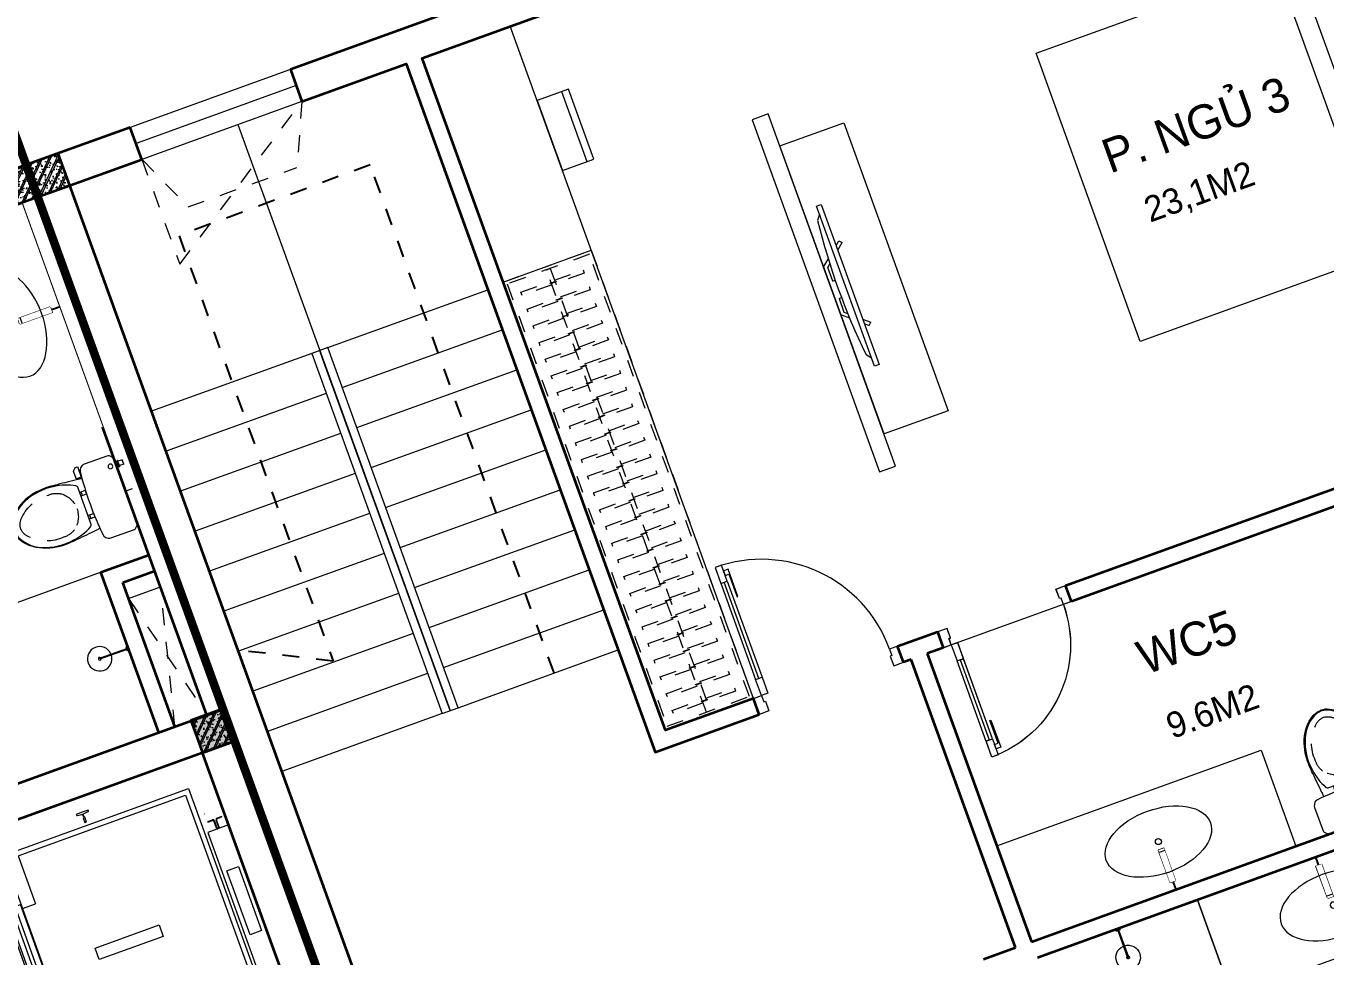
# Model space of a CAD drawing. Header units: metres. Extents: x 568332 to 569219, y 2065964 to 2066430.
# Drawn here: x 568653.38 to 568661.01, y 2066215.55 to 2066221.01 of the extents above; entities that cross this region are included whole.
import ezdxf

# ---------------------------------------------------------------- set-up
doc = ezdxf.new("R2010")
doc.units = ezdxf.units.M
for name, pattern in [('$AUDIT_BAD_LTYPE2', [0]), ('DASHDOT2', [0.5, 0.25, -0.125, 0, -0.125]), ('HIDDEN', [0.375, 0.25, -0.125]), ('HIDDEN2', [0.1875, 0.125, -0.0625]), ('X-5M-G-MB PHONGNGU$0$HIDDEN2', [0.1875, 0.125, -0.0625]), ('xref-thap C (mb tang 32-2)$0$HIDDEN', [0.375, 0.25, -0.125])]:
    doc.linetypes.add(name, pattern=pattern)
doc.layers.get('0').update_dxf_attribs({"linetype": 'CONTINUOUS'})
doc.layers.get('DEFPOINTS').update_dxf_attribs({"linetype": 'CONTINUOUS'})
for name, color, linetype, lineweight in [('-CONCRETE', 1, 'CONTINUOUS', 35), ('-DIM', 9, 'CONTINUOUS', 13), ('-DOOR', 137, 'CONTINUOUS', 9), ('-FURNITURE', 46, 'CONTINUOUS', 9), ('-HATCH', 8, 'CONTINUOUS', 5), ('-HIDE', 3, 'HIDDEN', 13), ('-LINE1', 7, 'CONTINUOUS', 18), ('-LINE2', 252, 'CONTINUOUS', 9), ('-STEEL1', 1, 'CONTINUOUS', 35), ('-WALL', 4, 'CONTINUOUS', 35), ('TEXT25', 2, 'CONTINUOUS', 13)]:
    doc.layers.add(name, color=color, linetype=linetype, lineweight=lineweight)
doc.layers.add('1-NETMANH', color=8, linetype='CONTINUOUS')
doc.layers.add('TIMDUONG', color=1, linetype='CONTINUOUS')
doc.styles.add('SVN_AVO_thuong', font='')
doc.styles.add('T1', font='', dxfattribs={"height": 200})
doc.styles.get('SVN_AVO_thuong').set_extended_font_data('SVN-Avo')
doc.styles.get('T1').set_extended_font_data('VNgeometric Light')

# ---------------------------------------------------------------- blocks, each defined once
blk = doc.blocks.new('XR.MB.LM123$0$tvi 1')
blk.add_lwpolyline([(28.54445810673496, -2.291926648467779e-10), (28.54445810673496, -999.9999999999964), (-7.275957614183426e-12, -1000), (0, 0)], close=True)
for points in [[(28.54445810680045, -50.31958968611434), (52.37372755713295, -80.86315460130209)], [(-24.09820395050338, -235.5599978379832), (-39.09879504836863, -251.7939635238108)], [(0, -284.7849796677438), (-39.09879504836863, -251.7939635238108)], [(0, -255.9952397129928), (-24.09820395050338, -235.5599978379832)], [(69.66229681991535, -315.0836646851385), (111.1934016081432, -350.2927865858655), (111.193401608034, -649.712917566063), (69.68611289083492, -684.9110379843005)], [(89.09002233762294, -445.7449799550195), (89.09002233762294, -359.9578938602899), (70.91298945683957, -344.6203678706661)], [(89.09002233762294, -445.7449799550195), (73.49991829216015, -445.7449799550232)], [(89.09002233768115, -554.2550200447404), (89.09002233773936, -640.0421061392371), (70.91298945678864, -655.3796321293303)], [(89.09002233768115, -554.2550200447404), (73.49991829216015, -554.2550200447404)], [(0, -715.2150203320198), (-39.09879504836863, -748.2060364759491)], [(-24.09820395050338, -764.4400021620095), (-39.09879504836863, -748.2060364759491)], [(0, -744.004760287), (-24.09820395050338, -764.4400021620095)], [(28.54445810674224, -949.680410313882), (52.37372755713295, -919.1368453984578)]]:
    blk.add_lwpolyline(points)
blk.add_arc((-4025.16618952866, -499.9999999999964), 4099.025185406737, 354.1310878512652, 5.868912148527433)
blk = doc.blocks.new('1800X2000')
at = {"layer": '-FURNITURE'}
blk.add_line((325497.3064970744, 17765.29446492715), (325497.3064973904, 19565.2944651944), dxfattribs=at)
for points in [[(323997.3057774993, 19565.2944651944), (325997.3064971831, 19565.2944651944), (325997.3064971831, 17765.29446484288), (323997.3057774993, 17765.29446484288)], [(325612.9490047574, 19390.79434491032), (325919.0064973457, 19390.79434491032), (325919.0064973457, 18691.29434485664), (325612.9490047574, 18691.29434485664)], [(325612.9490046239, 18629.79434491026), (325919.0064972151, 18629.79434491026), (325919.0064972151, 17946.79434485664), (325612.9490046239, 17946.79434485664)]]:
    blk.add_lwpolyline(points, close=True, dxfattribs=at)
blk = doc.blocks.new('*U18')
at = {"linetype": '$AUDIT_BAD_LTYPE2'}
for p, q in [((70, 100), (69.99999999999999, 599.9999999999982)), ((89.99999999999999, 599.9999999999982), (90, 100))]:
    blk.add_line(p, q, dxfattribs=at)
for points in [[(49.99999999999999, 599.9999999999982), (89.99999999999999, 599.9999999999982), (89.99999999999999, 699.9999999999982), (49.99999999999999, 699.9999999999982), (49.99999999999999, 599.9999999999982)], [(49.99999999999999, 602.9059272893337), (50, 100)], [(50, 100), (90, 100), (90, 0), (50, 0), (50, 100)]]:
    blk.add_lwpolyline(points)
for points in [[(118.2698876160139, 494.5156181119073), (118.2698876160139, 664.1349438079906), (89.99999999999999, 664.1349438079906), (89.99999999999999, 635.8650561920058), (112.6159100928053, 635.8650561920058), (112.6159100928053, 494.5156181119073)], [(0, 0), (50, 0), (50, -40), (60, -40), (60, -100.0001724930698), (0, -100.0001724930698)], [(799.9999999999982, 7.105427357601134e-15), (749.9999999999982, 7.105427357601134e-15), (749.9999999999982, -40), (739.9999999999982, -40), (739.9999999999982, -100.0001724930698), (799.9999999999982, -100.0001724930698)]]:
    blk.add_lwpolyline(points, close=True)
at = {"linetype": '$AUDIT_BAD_LTYPE2', "ltscale": 0.3}
blk.add_arc((50, 0), 699.9999999999982, 0, 90, dxfattribs=at)
blk = doc.blocks.new('*U149')
at = {"linetype": '$AUDIT_BAD_LTYPE2'}
for p, q in [((70, 100), (70, 699.9999999999982)), ((90, 699.9999999999982), (90, 100))]:
    blk.add_line(p, q, dxfattribs=at)
for points in [[(50, 699.9999999999982), (90, 699.9999999999982), (90, 799.9999999999982), (50, 799.9999999999982), (50, 699.9999999999982)], [(50, 702.9059272893337), (50, 100)], [(50, 100), (90, 100), (90, 0), (50, 0), (50, 100)]]:
    blk.add_lwpolyline(points)
for points in [[(118.2698876160139, 594.5156181119073), (118.2698876160139, 764.1349438079906), (90, 764.1349438079906), (90, 735.8650561920058), (112.6159100928053, 735.8650561920058), (112.6159100928053, 594.5156181119073)], [(0, 0), (50, 0), (50, -40), (60, -40), (60, -99.99999999999272), (0, -99.99999999999272)], [(899.9999999999982, 1.3252863207713e-28), (849.9999999999982, 1.3252863207713e-28), (849.9999999999982, -40.00000000000001), (839.9999999999982, -40.00000000000001), (839.9999999999982, -99.99999999999272), (899.9999999999982, -99.99999999999272)]]:
    blk.add_lwpolyline(points, close=True)
at = {"linetype": '$AUDIT_BAD_LTYPE2', "ltscale": 0.3}
blk.add_arc((50, 0), 799.9999999999982, 0, 90, dxfattribs=at)
blk = doc.blocks.new('Sink_Cicle')
blk.add_lwpolyline([(17.49999987077899, -50.00226151314564), (-17.49999987077899, -49.99773848685436), (-17.51615354442038, -252.2967581441626), (17.48384613892995, -252.3012811850058)], close=True)
blk.add_circle((0, -300), 17.5)
at = {"layer": 'DEFPOINTS'}
blk.add_line((0, -100), (0, 0), dxfattribs=at)
blk.add_wipeout([(17.499999870775355, -50.00226151314928), (-17.49999987078263, -49.99773848685436), (-17.516153544427652, -252.29675814416623), (17.48384613892631, -252.3012811850058)])
at = {"layer": '-FURNITURE', "linetype": 'Continuous'}
blk.add_ellipse((0, -300), major_axis=(-325, 0), ratio=0.5846153846153846, dxfattribs=at)
blk.add_line((-17.51421511289664, -237.2967582757119), (17.48578462866135, -237.3012813020032))
blk = doc.blocks.new('shower')
for points in [[(180919.3447017173, -32316.45425928477), (180912.3337561736, -32316.45425928477), (180912.3337561736, -32146.62790954509), (180919.3447017173, -32146.62790954509)], [(180929.3839969719, -32326.62790954066), (180902.2944609144, -32326.62790954066), (180902.2944609144, -32316.45425928477), (180929.3839969719, -32316.45425928477)]]:
    blk.add_lwpolyline(points, close=True)
for radius, start, end in [(72, 272.7906698559544, 267.2093301440456), (8.346062492523743, 294.8355446212717, 245.1644553787283)]:
    blk.add_arc((180915.8392289462, -32146.62790954416), radius, start, end)
blk = doc.blocks.new('A$C18091ED7')
for p, q in [((9.957147995010018e-09, -42.13376978135784), (0, -3.786117304116488e-07)), ((146.1412317672475, -26.59467297248193), (179.181621938591, -26.59467296488583)), ((146.1412317672475, -26.59467297248193), (146.1412317680188, -30.17859706786112)), ((146.1412317680188, -30.17859706786112), (165.7503655985456, -30.17859706340823)), ((153.0594147269658, -36.79204952501459), (146.1412317680188, -30.17859706786112)), ((152.3191092506386, -2.717133611440659e-07), (152.3191092568413, -26.59467297093943)), ((152.3191092506386, -2.717133611440659e-07), (179.1816219322718, -2.654269337654114e-07)), ((153.0594147269658, -36.79204952501459), (165.7503656001572, -36.79204952192958)), ((153.0594147275151, -39.73033438943094), (153.0594147269658, -36.79204952501459)), ((153.0594147275151, -39.73033438943094), (178.4413164740145, -39.73033438349376)), ((153.0594147275151, -39.73033438943094), (178.4413164740145, -39.73033438349376)), ((153.0594147275151, -39.73033438943094), (153.0594147281554, -42.13376974494895)), ((185.3594994290725, -30.17859705851879), (165.7503655985456, -30.17859706340823)), ((178.4413164733487, -36.79204951884458), (165.7503656001572, -36.79204952192958)), ((185.3594994290725, -30.17859705851879), (178.4413164733487, -36.79204951884458)), ((178.4413164733487, -36.79204951884458), (178.4413164740145, -39.73033438349376)), ((178.4413164740145, -39.73033438349376), (178.4413164746547, -42.1337697392446)), ((179.1816219322718, -2.654269337654114e-07), (179.181621938591, -26.59467296488583)), ((179.181621938591, -26.59467296488583), (185.3594994283012, -26.59467296337243)), ((185.3594994283012, -26.59467296337243), (185.3594994290725, -30.17859705851879)), ((-83.25994817525861, -267.3592828898691), (-83.259948167517, -299.9634285944048)), ((-83.25994817257379, -278.4883151478134), (-83.25994817046012, -287.6388527823146)), ((-60.91100930959874, -290.0299398849311), (-83.25994816994717, -290.0299398901407)), ((-62.88950393904452, -265.3807882612164), (-81.28145355204106, -265.3807882657275)), ((-60.91100931491019, -267.3592828844266), (-60.91100930728498, -299.9634285889624)), ((60.9110093945892, -267.3592828557594), (60.9110094022144, -299.9634285600623)), ((60.91100939990065, -290.029939856031), (83.25994826024908, -290.0299398510542)), ((62.88950401780676, -265.3807882316178), (81.2814536308033, -265.3807882273395)), ((83.25994825493763, -267.3592828505498), (83.25994826256283, -299.9634285550856)), ((83.25994825750604, -278.488315108727), (83.2599482596197, -287.6388527429954)), ((165.3959958605519, -261.9873972070927), (165.3959958671003, -289.7349902229907)), ((167.8691141396885, -259.5142789271486), (228.0810223811895, -259.5142789128586)), ((167.8691141472664, -292.2081085020036), (206.7175896017579, -292.2081084926904)), ((230.5541406641933, -274.3229751045001), (230.5541406613593, -261.9873971916386))]:
    blk.add_line(p, q)
for points in [[(230.0000000517721, -218.5046414944518, -0.1374073801801567), (225.4781190853137, -234.6482587013161), (221.7949787454636, -240.7070387715066, -0.2360805181595358), (198.2560902649639, -255.4947853636986, -0.0519608230665726), (-198.2560901437319, -255.4947854572965, -0.236080518165078), (-221.7949786317113, -240.7070388760185), (-225.4781189743626, -234.6482588077488, -0.1374073801809237), (-229.9999999484608, -218.5046416030382), (-229.9999999831671, -71.98694829508895, -0.1989123673786679), (-226.3782021181105, -63.2431547633314), (-208.8906150607545, -45.75556769772083, -0.1989123673792025), (-200.1468215308087, -42.13376982865157), (9.971699910238385e-09, -42.13376978135784), (200.1468215506357, -42.13376973403501, -0.1989123673792025), (208.8906150822841, -45.75556759897154), (226.3782021480001, -63.24315465634572, -0.1989123673791691), (230.0000000170658, -71.98694818626973)], [(144.14367173758, -618.9627606730501, -0.2124047892419209), (26.30999211127346, -734.491494372196, -0.0276853236339062), (-0.5628229983012716, -738.609219571983, -0.0222792448073508), (-26.30999181118386, -734.4914943844487, -0.2124047892421136), (-144.1436714920528, -618.9627607410075, -0.1427957259999892), (-167.2376623962118, -428.0139674870588, -0.0930051380368448), (-127.9331820271946, -309.1271633332653, -0.2564387014614383), (-111.240849547703, -299.9634286007786), (4.746470949612558e-08, -299.9634285748762), (111.2408496426324, -299.9634285482753, -0.2564387014619951), (127.933182126606, -309.1271632729331, -0.0930051380368741), (167.2376625517572, -428.0139674081001, -0.1427957260000456)]]:
    blk.add_lwpolyline(points, format="xyb", close=True)
at = {"linetype": 'xref-thap C (mb tang 32-2)$0$HIDDEN', "ltscale": 100}
blk.add_lwpolyline([(61.00044987679576, -669.0176259216969, -0.1990312026443698), (1.417429302819073e-07, -698.769823720475, -0.1990312026443799), (-61.00044960746891, -669.0176259504806, -0.2189240232571595), (-131.9321382956405, -478.313622940972, -0.1537914605682739), (-112.4681372026971, -403.989815428853, -0.2367011859554165), (5.876427167095244e-08, -347.5870280214876, -0.2367011859554843), (112.4681373467611, -403.9898153757968, -0.1537914605681893), (131.9321384748619, -478.313622878748, -0.2189240232571754)], format="xyb", close=True, dxfattribs=at)
blk.add_circle((165.7503656100234, -78.39166221523192), 13.90362011701458)
for centre, radius, start, end in [((-81.28145355158267, -267.3592828894034), 1.978494623656905, 90.00000001354867, 180.0000000133402), ((-62.88950393858613, -267.3592828848923), 1.978494623656905, 1.334021322268115e-08, 90.00000001354867), ((62.88950401826514, -267.3592828552937), 1.978494623656905, 90.00000001354867, 180.0000000133402), ((81.28145363126168, -267.3592828510155), 1.978494623656905, 1.334021322268115e-08, 90.00000001354867), ((167.8691141402633, -261.9873972065106), 2.473118279571131, 90.00000001354867, 180.0000000133402), ((167.8691141466952, -289.7349902224087), 2.473118279571131, 180.0000000133402, 270.0000000135486), ((206.717589598069, -276.6690117186226), 15.53909677420133, 270.0000000135486, 306.4658507565522), ((168.3527972659103, -224.7572911087773), 80.08895368617857, 306.4658507565522, 320.3122930343796), ((228.0810223845983, -274.3229751050822), 2.473118279571131, 320.3122930343796, 1.334021322268115e-08)]:
    blk.add_arc(centre, radius, start, end)
for points, knots in [([(-155.6468228230951, -259.4535552573798), (-156.6353001506941, -267.2522313103836), (-164.2940232875517, -328.394745314552), (-169.1545302536251, -385.0939582949213), (-183.68571763406, -527.7705276800843), (-135.602968026873, -679.1126648240606), (-50.29344375100118, -735.2493608418445), (-19.70048385594782, -741.0901266933652), (1.531116140540689e-07, -743.6724421556864)], [130.6139379315478, 130.6139379315478, 130.6139379315478, 130.6139379315478, 152.8521090939923, 311.1293507817257, 417.703951170228, 561.3833927516608, 697.6926317810714, 710.812262267882, 710.812262267882, 710.812262267882, 710.812262267882]), ([(155.6468228994709, -259.4535551877343), (156.6353002305841, -267.2522312389628), (164.2940233960289, -328.3947452375724), (169.1545303888706, -385.0939582149149), (183.6857178367027, -527.7705275934422), (135.6029683008201, -679.1126647599449), (50.29344405157826, -735.2493608178338), (19.70048415924612, -741.0901266841101), (1.530679583083838e-07, -743.6724421554536)], [130.613937934949, 130.613937934949, 130.613937934949, 130.613937934949, 152.8521090939923, 311.1293507817257, 417.703951170228, 561.3833927516608, 697.6926317810714, 710.812262267882, 710.812262267882, 710.812262267882, 710.812262267882])]:
    blk.add_open_spline(points, degree=3, knots=knots)
blk = doc.blocks.new('*U295')
at = {"linetype": 'X-5M-G-MB PHONGNGU$0$HIDDEN2'}
for points in [[(0, 600.0000000004657), (0, 0), (3054.622038161325, -1.140462965733692e-09), (3054.622038161325, 599.9999999993252)], [(3034.622038161325, 579.9996613712518), (3034.622038161325, 19.99966137125198), (20, 20.00000000046566), (20, 580.0000000004657)], [(3034.622038161325, 286.699121294334), (3034.622038161325, 313.0991212942408), (20, 313.0991212953813), (19.99999859370291, 286.6991212952417)], [(113.7817614636733, 319.1750910408318), (109.4317788550979, 319.1750910408318), (109.4317788550979, 280.441767644881), (113.7817614636733, 280.441767644881)], [(227.7817614636733, 319.1750910407849), (223.4317788550979, 319.1750910407849), (223.4317788550979, 280.4417676448341), (227.7817614636733, 280.4417676448341)], [(341.7817614636733, 319.175091040738), (337.4317788550979, 319.175091040738), (337.4317788550979, 280.4417676447872), (341.7817614636733, 280.4417676447872)], [(455.7817614636733, 319.1750910406911), (451.4317788550979, 319.1750910406911), (451.4317788550979, 280.4417676447403), (455.7817614636733, 280.4417676447403)], [(569.7817614636733, 319.1750910406442), (565.431778855098, 319.1750910406442), (565.431778855098, 280.4417676446934), (569.7817614636733, 280.4417676446934)], [(683.7817614636733, 319.1750910405973), (679.431778855098, 319.1750910405973), (679.431778855098, 280.4417676446465), (683.7817614636733, 280.4417676446465)], [(797.7817614636733, 319.1750910405504), (793.431778855098, 319.1750910405504), (793.431778855098, 280.4417676445996), (797.7817614636733, 280.4417676445996)], [(911.7817614636733, 319.1750910405035), (907.431778855098, 319.1750910405035), (907.431778855098, 280.4417676445527), (911.7817614636733, 280.4417676445527)], [(1025.781761463673, 319.1750910404566), (1021.431778855098, 319.1750910404566), (1021.431778855098, 280.4417676445057), (1025.781761463673, 280.4417676445057)], [(1139.781761463673, 319.1750910404097), (1135.431778855098, 319.1750910404097), (1135.431778855098, 280.4417676444588), (1139.781761463673, 280.4417676444588)], [(1253.781761463673, 319.1750910403628), (1249.431778855098, 319.1750910403628), (1249.431778855098, 280.4417676444119), (1253.781761463673, 280.4417676444119)], [(1367.781761463673, 319.1750910403159), (1363.431778855098, 319.1750910403159), (1363.431778855098, 280.441767644365), (1367.781761463673, 280.441767644365)], [(1481.781761463673, 319.175091040269), (1477.431778855098, 319.175091040269), (1477.431778855098, 280.4417676443181), (1481.781761463673, 280.4417676443181)], [(1595.781761463673, 319.175091040222), (1591.431778855098, 319.175091040222), (1591.431778855098, 280.4417676442712), (1595.781761463673, 280.4417676442712)], [(1709.781761463673, 319.1750910401751), (1705.431778855098, 319.1750910401751), (1705.431778855098, 280.4417676442243), (1709.781761463673, 280.4417676442243)], [(1823.781761463673, 319.1750910401282), (1819.431778855098, 319.1750910401282), (1819.431778855098, 280.4417676441774), (1823.781761463673, 280.4417676441774)], [(1937.781761463673, 319.1750910400813), (1933.431778855098, 319.1750910400813), (1933.431778855098, 280.4417676441305), (1937.781761463673, 280.4417676441305)], [(2051.781761463673, 319.1750910400344), (2047.431778855098, 319.1750910400344), (2047.431778855098, 280.4417676440836), (2051.781761463673, 280.4417676440836)], [(2165.781761463673, 319.1750910399875), (2161.431778855098, 319.1750910399875), (2161.431778855098, 280.4417676440366), (2165.781761463673, 280.4417676440366)], [(2279.781761463673, 319.1750910399406), (2275.431778855098, 319.1750910399406), (2275.431778855098, 280.4417676439897), (2279.781761463673, 280.4417676439897)], [(2393.781761463673, 319.1750910398937), (2389.431778855098, 319.1750910398937), (2389.431778855098, 280.4417676439429), (2393.781761463673, 280.4417676439429)], [(2507.781761463673, 319.1750910398468), (2503.431778855098, 319.1750910398468), (2503.431778855098, 280.441767643896), (2507.781761463673, 280.441767643896)], [(2621.781761463673, 319.1750910397999), (2617.431778855098, 319.1750910397999), (2617.431778855098, 280.4417676438491), (2621.781761463673, 280.4417676438491)], [(2735.781761463673, 319.1750910397529), (2731.431778855098, 319.1750910397529), (2731.431778855098, 280.4417676438021), (2735.781761463673, 280.4417676438021)], [(2849.781761463673, 319.175091039706), (2845.431778855098, 319.175091039706), (2845.431778855098, 280.4417676437552), (2849.781761463673, 280.4417676437552)], [(2963.781761463673, 319.1750910396592), (2959.431778855098, 319.1750910396592), (2959.431778855098, 280.4417676437083), (2963.781761463673, 280.4417676437083)]]:
    blk.add_lwpolyline(points, close=True, dxfattribs=at)
for points in [[(122.2409142897814, 313.1103512093413), (122.2409142897814, 515.2497102723445), (100.1765458012815, 515.2497102723445), (100.1765458012815, 313.1103512093413)], [(236.2409142897814, 313.1103512092944), (236.2409142897814, 515.2497102722975), (214.1765458012815, 515.2497102722975), (214.1765458012815, 313.1103512092944)], [(350.2409142897814, 313.1103512092475), (350.2409142897814, 515.2497102722507), (328.1765458012815, 515.2497102722507), (328.1765458012815, 313.1103512092475)], [(464.2409142897814, 313.1103512092006), (464.2409142897814, 515.2497102722037), (442.1765458012815, 515.2497102722037), (442.1765458012815, 313.1103512092006)], [(578.2409142897814, 313.1103512091537), (578.2409142897814, 515.2497102721569), (556.1765458012815, 515.2497102721569), (556.1765458012815, 313.1103512091537)], [(692.2409142897814, 313.1103512091068), (692.2409142897814, 515.24971027211), (670.1765458012815, 515.24971027211), (670.1765458012815, 313.1103512091068)], [(806.2409142897814, 313.1103512090599), (806.2409142897814, 515.249710272063), (784.1765458012815, 515.249710272063), (784.1765458012815, 313.1103512090599)], [(920.2409142897814, 313.110351209013), (920.2409142897814, 515.2497102720162), (898.1765458012815, 515.2497102720162), (898.1765458012815, 313.110351209013)], [(1034.240914289781, 313.1103512089661), (1034.240914289781, 515.2497102719692), (1012.176545801281, 515.2497102719692), (1012.176545801281, 313.1103512089661)], [(1148.240914289781, 313.1103512089192), (1148.240914289781, 515.2497102719224), (1126.176545801281, 515.2497102719224), (1126.176545801281, 313.1103512089192)], [(1262.240914289781, 313.1103512088723), (1262.240914289781, 515.2497102718754), (1240.176545801281, 515.2497102718754), (1240.176545801281, 313.1103512088723)], [(1376.240914289781, 313.1103512088254), (1376.240914289781, 515.2497102718285), (1354.176545801281, 515.2497102718285), (1354.176545801281, 313.1103512088254)], [(1490.240914289781, 313.1103512087785), (1490.240914289781, 515.2497102717816), (1468.176545801281, 515.2497102717816), (1468.176545801281, 313.1103512087785)], [(1604.240914289781, 313.1103512087315), (1604.240914289781, 515.2497102717347), (1582.176545801281, 515.2497102717347), (1582.176545801281, 313.1103512087315)], [(1718.240914289781, 313.1103512086846), (1718.240914289781, 515.2497102716878), (1696.176545801281, 515.2497102716878), (1696.176545801281, 313.1103512086846)], [(1832.240914289781, 313.1103512086377), (1832.240914289781, 515.2497102716409), (1810.176545801281, 515.2497102716409), (1810.176545801281, 313.1103512086377)], [(1946.240914289781, 313.1103512085908), (1946.240914289781, 515.2497102715939), (1924.176545801281, 515.2497102715939), (1924.176545801281, 313.1103512085908)], [(2060.240914289781, 313.1103512085439), (2060.240914289781, 515.2497102715471), (2038.176545801281, 515.2497102715471), (2038.176545801281, 313.1103512085439)], [(2174.240914289781, 313.110351208497), (2174.240914289781, 515.2497102715001), (2152.176545801281, 515.2497102715001), (2152.176545801281, 313.110351208497)], [(2288.240914289781, 313.1103512084501), (2288.240914289781, 515.2497102714533), (2266.176545801281, 515.2497102714533), (2266.176545801281, 313.1103512084501)], [(2402.240914289781, 313.1103512084032), (2402.240914289781, 515.2497102714063), (2380.176545801281, 515.2497102714063), (2380.176545801281, 313.1103512084032)], [(2516.240914289781, 313.1103512083563), (2516.240914289781, 515.2497102713594), (2494.176545801281, 515.2497102713594), (2494.176545801281, 313.1103512083563)], [(2630.240914289781, 313.1103512083094), (2630.240914289781, 515.2497102713126), (2608.176545801281, 515.2497102713126), (2608.176545801281, 313.1103512083094)], [(2744.240914289781, 313.1103512082624), (2744.240914289781, 515.2497102712656), (2722.176545801281, 515.2497102712656), (2722.176545801281, 313.1103512082624)], [(2858.240914289781, 313.1103512082155), (2858.240914289781, 515.2497102712188), (2836.176545801281, 515.2497102712188), (2836.176545801281, 313.1103512082155)], [(2972.240914289781, 313.1103512081687), (2972.240914289781, 515.2497102711718), (2950.176545801281, 515.2497102711718), (2950.176545801281, 313.1103512081687)], [(100.1765458012815, 286.7103512094345), (100.1765458012815, 92.0852110228024), (122.2409142897814, 92.0852110228024), (122.2409142897814, 286.7103512094345)], [(214.1765458012815, 286.7103512093876), (214.1765458012815, 92.08521102275549), (236.2409142897814, 92.08521102275549), (236.2409142897814, 286.7103512093876)], [(328.1765458012815, 286.7103512093407), (328.1765458012815, 92.08521102270858), (350.2409142897814, 92.08521102270858), (350.2409142897814, 286.7103512093407)], [(442.1765458012815, 286.7103512092938), (442.1765458012815, 92.08521102266168), (464.2409142897814, 92.08521102266168), (464.2409142897814, 286.7103512092938)], [(556.1765458012815, 286.7103512092469), (556.1765458012815, 92.08521102261477), (578.2409142897814, 92.08521102261477), (578.2409142897814, 286.7103512092469)], [(670.1765458012815, 286.7103512092), (670.1765458012815, 92.08521102256786), (692.2409142897814, 92.08521102256786), (692.2409142897814, 286.7103512092)], [(784.1765458012815, 286.7103512091531), (784.1765458012815, 92.08521102252095), (806.2409142897814, 92.08521102252095), (806.2409142897814, 286.7103512091531)], [(898.1765458012815, 286.7103512091062), (898.1765458012815, 92.08521102247404), (920.2409142897814, 92.08521102247404), (920.2409142897814, 286.7103512091062)], [(1012.176545801281, 286.7103512090592), (1012.176545801281, 92.08521102242715), (1034.240914289781, 92.08521102242715), (1034.240914289781, 286.7103512090592)], [(1126.176545801281, 286.7103512090123), (1126.176545801281, 92.08521102238024), (1148.240914289781, 92.08521102238024), (1148.240914289781, 286.7103512090123)], [(1240.176545801281, 286.7103512089654), (1240.176545801281, 92.08521102233333), (1262.240914289781, 92.08521102233333), (1262.240914289781, 286.7103512089654)], [(1354.176545801281, 286.7103512089186), (1354.176545801281, 92.08521102228642), (1376.240914289781, 92.08521102228642), (1376.240914289781, 286.7103512089186)], [(1468.176545801281, 286.7103512088717), (1468.176545801281, 92.0852110222395), (1490.240914289781, 92.0852110222395), (1490.240914289781, 286.7103512088717)], [(1582.176545801281, 286.7103512088247), (1582.176545801281, 92.0852110221926), (1604.240914289781, 92.0852110221926), (1604.240914289781, 286.7103512088247)], [(1696.176545801281, 286.7103512087778), (1696.176545801281, 92.0852110221457), (1718.240914289781, 92.0852110221457), (1718.240914289781, 286.7103512087778)], [(1810.176545801281, 286.7103512087309), (1810.176545801281, 92.08521102209879), (1832.240914289781, 92.08521102209879), (1832.240914289781, 286.7103512087309)], [(1924.176545801281, 286.710351208684), (1924.176545801281, 92.08521102205188), (1946.240914289781, 92.08521102205188), (1946.240914289781, 286.710351208684)], [(2038.176545801281, 286.7103512086371), (2038.176545801281, 92.08521102200497), (2060.240914289781, 92.08521102200497), (2060.240914289781, 286.7103512086371)], [(2152.176545801281, 286.7103512085902), (2152.176545801281, 92.08521102195806), (2174.240914289781, 92.08521102195806), (2174.240914289781, 286.7103512085902)], [(2266.176545801281, 286.7103512085433), (2266.176545801281, 92.08521102191116), (2288.240914289781, 92.08521102191116), (2288.240914289781, 286.7103512085433)], [(2380.176545801281, 286.7103512084964), (2380.176545801281, 92.08521102186425), (2402.240914289781, 92.08521102186425), (2402.240914289781, 286.7103512084964)], [(2494.176545801281, 286.7103512084495), (2494.176545801281, 92.08521102181734), (2516.240914289781, 92.08521102181734), (2516.240914289781, 286.7103512084495)], [(2608.176545801281, 286.7103512084026), (2608.176545801281, 92.08521102177043), (2630.240914289781, 92.08521102177043), (2630.240914289781, 286.7103512084026)], [(2722.176545801281, 286.7103512083556), (2722.176545801281, 92.08521102172352), (2744.240914289781, 92.08521102172352), (2744.240914289781, 286.7103512083556)], [(2836.176545801281, 286.7103512083087), (2836.176545801281, 92.08521102167663), (2858.240914289781, 92.08521102167663), (2858.240914289781, 286.7103512083087)], [(2950.176545801281, 286.7103512082618), (2950.176545801281, 92.08521102162972), (2972.240914289781, 92.08521102162972), (2972.240914289781, 286.7103512082618)]]:
    blk.add_lwpolyline(points, dxfattribs=at)
blk = doc.blocks.new('X-5M-G-MB PHONGNGU$0$A$C25DB0C3F')
at = {"elevation": -1.640194e-10}
for points in [[(197.042397281708, 437.8598038521595), (197.0369402521756, -4.041241481900215e-06), (2.670008689165115e-05, 0.002451622160151601), (0.005483729648403823, 437.8622595155612)], [(0.005483729648403823, 437.8622595155612), (197.0369402521756, 437.8622595153283), (197.0369402521756, -4.041241481900215e-06), (0.005483729648403823, -4.041226929984987e-06)]]:
    blk.add_lwpolyline(points, close=True, dxfattribs=at)
at = {"elevation": -1.640194e-10, "flags": 128}
blk.add_lwpolyline([(43.79146451898851, 437.8617138124537), (43.78600748942699, 0.001905919052660465)], dxfattribs=at)
blk = doc.blocks.new('18x35')
at = {"layer": '-HATCH'}
h = blk.add_hatch(dxfattribs=at)
h.set_pattern_fill('CHAU-01', color=256, scale=10, angle=-1.272221872585407e-14, pattern_type=2)
h.set_pattern_definition([(49.99999999999999, (0, 0), (71.72601826007535, -6.275213498259527), [7.5, -82.5]), (355, (0, 0), (-13.87513336129999, 75.21921337000119), [6, -66]), (100.4514, (5.977167999997619, -0.5229339999999638), (57.85093817140217, 68.94395420609534), [6.374019000000001, -70.1142112]), (46.18419999999998, (0, 20), (106.7241048625644, -16.55190143290183), [11.25, -123.75]), (96.63559999999998, (8.89367449999554, 18.62066930000003), (93.46627055487036, 97.41178709004416), [9.561028799999994, -105.1713]), (351.1842, (0, 20), (93.46619451336275, 97.41186009253245), [9, -99]), (20.99999999999998, (10, 15), (59.69070521184616, -40.2618890665339), [7.5, -82.5]), (326.0000000000001, (10, 15), (24.33153319215819, 72.5150045046853), [6, -66]), (71.45139999999999, (14.97422329999972, 11.64483940000002), (84.022262858149, 32.25304967099522), [6.374019000000001, -70.1142112]), (37.49999999999998, (0, 0), (1.215985531729074, 33.28938538313115), [0, -65.19999999999999, 0, -67, 0, -66.25]), (7.499999999999987, (0, 0), (26.30695374421487, 39.44117118823602), [0, -38.2, 0, -63.7, 0, -25.25]), (327.5, (-22.30000000000291, 0), (53.3822436172409, -2.255487173437988), [0, -25, 0, -78, 0, -103.5]), (317.5, (-32.30000000000291, 0), (58.31861693423862, 10.01049823323176), [0, -32.5, 0, -51.8, 0, -73.5]), (44.99999999999999, (0, 0), (-30.05203820042826, 30.05203820042828), []), (44.99999999999999, (0, 12.25), (-30.05203820042826, 30.05203820042828), [])])
h.paths.add_polyline_path([(96508.03118051568, 47993.04977023201), (96508.03118051568, 47793.04977023201), (96708.03118051568, 47793.04977023201), (96708.03118051568, 47993.04977023201)])
at = {"layer": '-STEEL1'}
blk.add_lwpolyline([(96508.03118051568, 47793.04977023201), (96708.03118051568, 47793.04977023201), (96708.03118051568, 47993.04977023201), (96508.03118051568, 47993.04977023201)], close=True, dxfattribs=at)
blk = doc.blocks.new('M2-T3')
at = {"layer": '-DOOR'}
for p, q in [((190986.4817756281, -85287.52415014792), (189336.1262234274, -85287.52415017108)), ((190336.1349966555, -85387.52414958982), (189336.1262234274, -85387.52414962841)), ((190336.1349966593, -85487.52414961657), (189336.1349966593, -85487.52414965513))]:
    blk.add_line(p, q, dxfattribs=at)
at = {"layer": '-FURNITURE'}
for p, q in [((192886.2797591238, -86487.55925032112), (192786.2797591238, -86487.55925032112)), ((192786.2797591238, -86487.55925032112), (192786.279759126, -88687.55925067264)), ((192886.279759126, -88687.55925067264), (192886.2797591238, -86487.55925032112)), ((191086.5301502229, -86887.52414965807), (191636.5301502229, -86887.52414965787)), ((192786.279759126, -88687.55925067264), (192886.279759126, -88687.55925067264)), ((193686.1943717923, -93222.29396856754), (193686.1943717923, -91687.5220360881))]:
    blk.add_line(p, q, dxfattribs=at)
for points in [[(191636.5301499073, -89687.59435125139), (191636.530149548, -85487.52414962302), (191086.5301497269, -85487.52414969314), (191086.5301500861, -89687.59435132152)], [(192886.2797591238, -86687.55925032112), (193286.279759126, -86687.55925032112), (193286.279759126, -88487.55925067264), (192886.2797591237, -88487.55925067264)], [(194337.0950619126, -91587.5369596547), (192685.9073995368, -91587.51223891176), (192685.9073995368, -90987.51223891176), (194337.095061812, -90987.5271625255)], [(194337.0950619126, -91587.5369596547), (192686.1943717923, -91587.51223891176), (192686.1943717923, -90987.51223891176), (194337.095061812, -90987.5271625255)], [(196487.0754226471, -91687.56209468676), (193686.1943717923, -91687.53183326434), (193686.1943717923, -92287.53183326434), (196487.0754225464, -92287.57189181595)]]:
    blk.add_lwpolyline(points, close=True, dxfattribs=at)
at = {"layer": '-HATCH'}
for p, q in [((193585.9072085158, -89787.59417881077), (192785.9073981593, -89787.59266168851)), ((193586.1941807713, -89787.59417881077), (192786.1943704149, -89787.59266168851))]:
    blk.add_line(p, q, dxfattribs=at)
at = {"layer": '-LINE1'}
blk.add_line((189936.5337602789, -85487.6105622669), (189936.5337602789, -86898.71042268252), dxfattribs=at)
at = {"layer": '-LINE1', "lineweight": 18}
for p, q in [((189886.5164948602, -86898.69421150076), (188886.4871451033, -86898.69421150076)), ((189886.51649486, -87148.6942115007), (188886.4871451031, -87148.6942115007)), ((189986.5510256979, -87148.71042268243), (190986.5803754548, -87148.71042268243)), ((189886.5164948604, -87398.6942115007), (188886.4871451035, -87398.6942115007)), ((189986.5510256974, -87398.71042268243), (190986.5803754543, -87398.71042268243)), ((189886.5164948604, -87648.6942115007), (188886.4871451035, -87648.6942115007)), ((189986.5510256974, -87648.71042268243), (190986.5803754543, -87648.71042268243)), ((189886.5164948604, -87898.69421150067), (188886.4871451035, -87898.69421150067)), ((189986.5510256974, -87898.7104226824), (190986.5803754543, -87898.7104226824)), ((189886.5164948604, -88148.69421150067), (188886.4871451035, -88148.69421150067)), ((189986.5510256974, -88148.7104226824), (190986.5803754543, -88148.7104226824)), ((189886.5164948604, -88398.69421150067), (188886.4871451035, -88398.69421150067)), ((189986.5510256974, -88398.7104226824), (190986.5803754543, -88398.7104226824)), ((189886.5164948597, -88648.69421150067), (188886.4871451028, -88648.69421150067)), ((189986.5510256981, -88648.7104226824), (190986.580375455, -88648.7104226824)), ((189886.5164948602, -88898.69421150067), (188886.4871451033, -88898.69421150067)), ((189986.5510256976, -88898.7104226824), (190986.5803754545, -88898.7104226824)), ((189886.5164948597, -89148.69421150067), (188886.4871451028, -89148.69421150067)), ((189986.5510256981, -89148.7104226824), (190986.580375455, -89148.7104226824))]:
    blk.add_line(p, q, dxfattribs=at)
at = {"layer": '-LINE1'}
for points in [[(190986.580375455, -89148.7104226824), (190986.5803753517, -85487.6350950016)], [(189986.5510256976, -86898.71042268252), (190986.5803753915, -86898.71042265429)]]:
    blk.add_lwpolyline(points, dxfattribs=at)
at = {"layer": '-LINE1', "lineweight": 18}
for points in [[(189986.5510256976, -86898.71042268252), (189886.5164948602, -86898.71042268252), (189886.5164948602, -89148.71042268243), (189986.5510256976, -89148.71042268243)], [(189936.5510256976, -86948.71042268252), (189936.5510256976, -86898.71042268252), (189936.5164948602, -89148.71042268243), (189936.5510256976, -89098.71042268243)]]:
    blk.add_lwpolyline(points, close=True, dxfattribs=at)
at = {"layer": '-LINE2', "linetype": 'HIDDEN2', "ltscale": 10}
for p, q in [((189336.134996667, -85487.06994087572), (189336.134996667, -86142.945956988)), ((189336.134996667, -86142.945956988), (190336.1349503291, -85487.06994086798)), ((189336.134996667, -85487.06994087572), (189496.523740861, -85842.96361981166)), ((190336.1349503291, -85487.06994086798), (190175.7462061351, -85842.96361980392)), ((189496.523740861, -85842.96361981166), (190175.7462061351, -85842.96361980392))]:
    blk.add_line(p, q, dxfattribs=at)
at = {"layer": '-WALL'}
for p, q in [((188686.1328838626, -85287.59435133147), (188686.0852287273, -91222.29316539367)), ((189336.1349966593, -85287.52414978622), (188686.1328838626, -85287.59435133147)), ((189336.1349966593, -85487.52414962422), (189336.1349966593, -85287.52414978622)), ((188786.5358625318, -85487.5943511815), (189336.1349966593, -85487.52414962422)), ((188886.5358625328, -91222.29316539367), (188886.5358625318, -85487.5943511815)), ((192536.8177152697, -89787.59435130173), (192536.8177152631, -89687.59435130193)), ((192536.8177152631, -89687.59435130193), (192786.1943704117, -89687.59435130516)), ((192786.1943704117, -89687.59435130516), (192786.1941807713, -89787.59435130382)), ((193586.1943717749, -89787.59435130382), (193586.1943717749, -89687.59435130382)), ((193586.1943717749, -89687.59435130382), (196487.2250015115, -89687.59435130385)), ((192586.1943717923, -89787.59435130237), (192536.8177152697, -89787.59435130173)), ((192585.9079420498, -91587.52203608744), (192585.9073995368, -89787.59435130237)), ((192786.1941807713, -89787.59435130382), (192686.1943717923, -89787.59435130382)), ((192686.1943717923, -89787.59435130382), (192686.1943717923, -91587.5220360881)), ((196487.0671962297, -89787.59435130385), (193586.1943717749, -89787.59435130382)), ((192386.1943717855, -91587.52203608878), (192586.1943718012, -91587.52203608744))]:
    blk.add_line(p, q, dxfattribs=at)
blk.add_lwpolyline([(189336.1367050485, -85287.5241497157), (188685.9959540408, -85287.5241497157)], dxfattribs=at)
blk.add_lwpolyline([(191636.530743004, -89787.59435128898), (191636.5307430108, -89687.59435129014), (191086.5301495902, -89687.59435128362), (191086.5301495902, -85487.45850229735), (192585.6708983825, -85487.5943512485), (192585.6708983825, -85287.64745151301), (190336.1349966538, -85287.64745151301), (190336.1349966615, -85487.52414962422), (190986.5301495902, -85487.2996006214), (190986.5301495902, -89787.59435128217)], close=True, dxfattribs=at)
at = {"layer": '1-NETMANH', "linetype": 'DASHDOT2'}
blk.add_lwpolyline([(190586.5657005766, -89148.7104226824), (190586.5657005763, -85973.68644429915), (189388.7451976128, -85983.71318355421), (189388.7451976128, -85983.71318355421), (189389.6616588281, -88642.59435751772), (188889.6616588281, -88392.73661614221)], dxfattribs=at)
at = {"layer": 'TIMDUONG', "color": 1, "linetype": 'HIDDEN', "ltscale": 10, "const_width": 50}
blk.add_lwpolyline([(188685.9009933229, -83287.61039145212), (199685.9009933797, -83287.63301822983), (199685.8702561683, -98230.70415374279), (194687.2128796928, -103114.3974403377), (188685.860498254, -102974.7601425732)], close=True, dxfattribs=at)
at = {"layer": '-DOOR'}
blk.add_blockref('*U149', (191636.5307430074, -89687.53686634265), dxfattribs=at)
at = {"layer": '-DOOR', "xscale": -1, "rotation": 180}
for p in [(192785.9072085158, -89787.59435130382), (192786.1941807713, -89787.59435130382)]:
    blk.add_blockref('*U18', p, dxfattribs=at)
at = {"layer": '-FURNITURE', "xscale": -1}
for name, p, rotation in [('X-5M-G-MB PHONGNGU$0$A$C25DB0C3F', (191833.5670902175, -86389.23689254514), 359.9992859249025), ('A$C18091ED7', (194747.4497799948, -91629.65580590857), 180), ('shower', (12272.32656015284, -124014.1548442169), 180)]:
    blk.add_blockref(name, p, dxfattribs=dict(at, rotation=rotation))
at = {"layer": '-FURNITURE'}
blk.add_blockref('1800X2000', (-129510.6974568582, -106252.8537155155), dxfattribs=at)
at = {"layer": '-FURNITURE', "extrusion": (0, 0, -1), "xscale": 0.916666666665974, "yscale": 0.916666666665974, "zscale": -0.916666666665974, "rotation": 270}
blk.add_blockref('*U295', (-191636.5301502229, -86887.52414965807), dxfattribs=at)
at = {"layer": '-FURNITURE', "extrusion": (0, 0, -1), "xscale": -1, "rotation": 180.0036897224084}
blk.add_blockref('XR.MB.LM123$0$tvi 1', (-192997.4377402628, -88094.37849231763), dxfattribs=at)
at = {"layer": '-STEEL1'}
blk.add_blockref('18x35', (92178.10170334691, -133280.6441215635), dxfattribs=at)
at = {"layer": 'TEXT25'}
for s, height, rotation, style, p in [('P. NGỦ 3', 200, 359.9999999899487, 'SVN_AVO_thuong', (194654.0115694725, -87500.78676938592)), ('23,1M2', 150, 1.005123984043621e-08, 'T1', (194777.0989636681, -87851.6524809314)), ('WC5', 200, 1.005123984043621e-08, 'SVN_AVO_thuong', (193846.2426667291, -90341.7054488871)), ('9.6M2', 150, 1.005123984043621e-08, 'T1', (193867.5278037976, -90748.89384700896))]:
    blk.add_text(s, height=height, rotation=rotation, dxfattribs=dict(at, style=style)).set_placement(p)
at = {"layer": '-FURNITURE', "rotation": 180}
blk.add_blockref('Sink_Cicle', (193586.6444735528, -91587.52579466606), dxfattribs=at)
at = {"layer": '-FURNITURE', "xscale": -1}
blk.add_blockref('Sink_Cicle', (194425.5868248079, -91687.52938395803), dxfattribs=at)
at = {"layer": '-WALL'}
for p, q in [((192686.1943717923, -91587.5220360881), (196186.8269024091, -91587.5220360881)), ((196487.0862566856, -91687.5220360881), (192686.1943717923, -91687.5220360881))]:
    blk.add_line(p, q, dxfattribs=at)
blk = doc.blocks.new('X-5M-DH-2-CORE$0$A$C75E80C28')
at = {"layer": '-LINE2', "linetype": 'Continuous', "ltscale": 2}
for p, q in [((-510.0000099998433, -21.5000000000291), (-510.0000099998579, -50.60000000000582)), ((-506.8000099998899, -21.5000000000291), (-510.0000099998433, -21.5000000000291)), ((-506.8000099998899, -21.5000000000291), (-506.8000099999044, -50.60000000000582)), ((-456.2000100000296, -56.79999999998836), (-500.6000099999364, -56.80000000001746)), ((-456.2000100000441, -60), (-500.600009999951, -60.0000000000291)), ((-456.2000100000296, -70), (-500.6000099999364, -70.0000000000291)), ((-456.2000100000296, -73.19999999995343), (-500.6000099999364, -73.19999999998254)), ((-453.2000100000441, -63), (-453.2000100000296, -67)), ((-450.0000099998579, -63), (-450.0000099998433, -67)), ((450.0000100000616, -63), (450.0000100000761, -67)), ((453.200010000015, -63), (453.2000100000296, -67)), ((456.2000100000296, -56.79999999998836), (500.6000100000529, -56.79999999998836)), ((456.200010000015, -60), (500.6000100000383, -60)), ((456.2000100000296, -70), (500.6000100000529, -70)), ((456.2000100000296, -73.19999999995343), (500.6000100000529, -73.19999999995343)), ((506.8000100001227, -21.5), (510.0000100000761, -21.5)), ((506.8000100001227, -21.5), (506.8000100001082, -50.59999999997672)), ((510.0000100000761, -21.5), (510.0000100000616, -50.59999999997672)), ((-731.0000002632733, -148.9999999649008), (730.9999997367267, -148.9999999649299)), ((-731.0000002698944, -1304.999999934109), (-731.0000002632733, -148.9999999649008)), ((-556.8000102631631, -112.4999999912397), (-560.0000102631166, -112.4999999912397)), ((-510.0000099998579, -108.5000000000291), (-510.0000099998433, -79.39999999999418)), ((-506.8000099999044, -108.5000000000291), (-506.8000099998899, -79.39999999999418)), ((456.800009736864, -112.4999999912397), (460.0000097368174, -112.4999999912397)), ((506.8000100001227, -108.5), (506.8000100001227, -79.39999999996508)), ((510.0000100000761, -108.5), (510.0000100000761, -79.39999999996508)), ((730.9999997301056, -1304.999999934109), (730.9999997367267, -148.9999999649299)), ((-700.0000002632733, -178.9999999649008), (699.9999997367267, -178.9999999649299)), ((-700.0000002699089, -1224.999999934109), (-700.0000002632733, -178.9999999649008)), ((699.9999997300911, -1224.999999934109), (699.9999997367267, -178.9999999649299)), ((-700.0000002699089, -1224.999999934109), (-400.0000002699089, -1224.999999934138)), ((-400.0000002698944, -1304.999999934138), (-400.0000002699089, -1224.999999934138)), ((699.9999997300911, -1224.999999934109), (399.9999997300911, -1224.999999934109)), ((399.9999997301056, -1304.999999934109), (399.9999997300911, -1224.999999934109)), ((839.9999997301056, -1304.999999934109), (-840.0000002698944, -1304.999999934109)), ((-840.0000002698944, -1364.999999934109), (-840.0000002698944, -1304.999999934109)), ((839.9999997301056, -1364.999999934109), (-840.0000002698944, -1364.999999934109)), ((424.9999997301056, -1308.999999934109), (-425.0000002698944, -1308.999999934109)), ((-425.0000002699089, -1342.999999934109), (-425.0000002698944, -1308.999999934109)), ((424.9999997300911, -1342.999999934109), (-425.0000002699089, -1342.999999934109)), ((-2.6989437174052e-07, -1308.999999934109), (-2.699089236557484e-07, -1342.999999934109)), ((424.9999997300911, -1342.999999934109), (424.9999997301056, -1308.999999934109)), ((839.9999997301056, -1364.999999934109), (839.9999997301056, -1304.999999934109)), ((839.9999997301056, -1394.999999934109), (-840.0000002698944, -1394.999999934109)), ((-840.0000002698944, -1394.999999934109), (-840.0000002698944, -1454.999999934109)), ((-435.0000002698944, -1449.999999934109), (-435.0000002699089, -1459.999999934109)), ((-435.0000002698944, -1449.999999934109), (-400.0000002698944, -1449.999999934138)), ((429.9999997300911, -1405.999999934138), (-430.0000002699089, -1405.999999934109)), ((-430.0000002699089, -1405.999999934109), (-430.0000002698944, -1445.999999934109)), ((429.9999997301056, -1445.999999934138), (-430.0000002698944, -1445.999999934109)), ((399.9999997301056, -1449.999999934109), (-400.0000002698944, -1449.999999934138)), ((-400.0000002698944, -1449.999999934138), (-400.0000002698653, -1499.999999934138)), ((-2.699089236557484e-07, -1405.999999934109), (-2.6989437174052e-07, -1445.999999934109)), ((399.9999997301056, -1449.999999934109), (399.9999997301347, -1499.999999934109)), ((434.9999997301056, -1449.999999934109), (399.9999997301056, -1449.999999934109)), ((429.9999997300911, -1405.999999934138), (429.9999997301056, -1445.999999934138)), ((434.9999997301056, -1449.999999934109), (434.9999997301056, -1459.999999934109)), ((839.9999997301056, -1394.999999934109), (839.9999997301056, -1454.999999934109)), ((-840.0000002698944, -1454.999999934109), (-435.0000002698944, -1454.999999934109)), ((-435.0000002699089, -1459.999999934109), (-425.0000002699089, -1459.999999934109)), ((-435.0000002698653, -1489.999999934109), (-435.0000002698653, -1499.999999934109)), ((-435.0000002698653, -1489.999999934109), (-425.0000002698653, -1489.999999934109)), ((-435.0000002698653, -1499.999999934109), (-400.0000002698653, -1499.999999934138)), ((-433.4000002698012, -1451.599999934086), (-433.4000002698012, -1458.399999934074)), ((-433.4000002698012, -1451.599999934086), (-401.6000002697547, -1451.599999934086)), ((-433.4000002698012, -1458.399999934074), (-425.0000002698944, -1458.399999934074)), ((-433.4000002697721, -1491.599999934086), (-433.4000002697721, -1498.399999934074)), ((-433.4000002697721, -1491.599999934086), (-425.0000002698653, -1491.599999934086)), ((-433.4000002697721, -1498.399999934074), (-401.6000002697256, -1498.399999934074)), ((-425.0000002698944, -1458.399999934074), (-425.0000002699089, -1459.999999934109)), ((-425.0000002698653, -1489.999999934109), (-425.0000002698653, -1491.599999934086)), ((-401.6000002697547, -1451.599999934086), (-401.6000002697256, -1498.399999934074)), ((434.9999997301347, -1499.999999934109), (399.9999997301347, -1499.999999934109)), ((401.5999997301988, -1451.599999934086), (401.5999997302279, -1498.399999934074)), ((433.3999997302453, -1451.599999934086), (401.5999997301988, -1451.599999934086)), ((433.3999997302744, -1498.399999934074), (401.5999997302279, -1498.399999934074)), ((433.3999997302453, -1458.399999934074), (424.9999997301056, -1458.399999934074)), ((424.9999997301056, -1458.399999934074), (424.9999997301056, -1459.999999934109)), ((434.9999997301056, -1459.999999934109), (424.9999997301056, -1459.999999934109)), ((424.9999997301347, -1489.999999934109), (424.9999997301347, -1491.599999934086)), ((434.9999997301347, -1489.999999934109), (424.9999997301347, -1489.999999934109)), ((433.3999997302744, -1491.599999934086), (424.9999997301347, -1491.599999934086)), ((433.3999997302453, -1451.599999934086), (433.3999997302453, -1458.399999934074)), ((433.3999997302744, -1491.599999934086), (433.3999997302744, -1498.399999934074)), ((839.9999997301056, -1454.999999934109), (434.9999997301056, -1454.999999934109)), ((434.9999997301347, -1489.999999934109), (434.9999997301347, -1499.999999934109))]:
    blk.add_line(p, q, dxfattribs=at)
for points in [[(-450.0000000000146, 0), (-450, -130), (450, -130), (449.9999999999854, 0)], [(-200, -29), (200.0000000001164, -29), (200.0000000001164, -101), (-200, -101)], [(-36.0000002632587, -583.9999999649008), (35.9999997367413, -583.9999999649008), (35.99999973675585, -983.9999999649008), (-36.00000026324415, -983.9999999649008)]]:
    blk.add_lwpolyline(points, close=True, dxfattribs=at)
for points in [[(-780.0000002632587, -788.9999999649008), (-751.0000002632587, -788.9999999649299, 0.414213562373095), (-750.0000002632733, -787.9999999649008), (-750.0000002632587, -783.9999999649008), (-750.0000002632587, -779.9999999649008, 0.414213562373095), (-751.0000002632733, -778.9999999649299), (-780.0000002632733, -778.9999999649881, -0.2569775838576673), (-784.1207396915852, -781.9399999648449), (-797.9000002631656, -781.939999964874, -0.414213562373095), (-800.9000002631656, -778.939999964874), (-804.0000002632587, -749.4999999649008, 0.414213562373095), (-807.0000002632587, -746.4999999649008), (-812.0000002632587, -746.4999999649008), (-812.0000002632587, -783.9999999649008), (-812.0000002632587, -821.4999999649008), (-807.0000002632587, -821.4999999649008, 0.414213562373095), (-804.0000002632587, -818.4999999649008), (-800.9000002631656, -789.0599999648693, -0.414213562373095), (-797.9000002631656, -786.0599999648693), (-784.1207396915852, -786.0599999648402, -0.2569775838576673), (-780.0000002632587, -788.9999999647553)], [(779.9999997367413, -788.9999999649299), (750.9999997367413, -788.9999999649008, -0.414213562373095), (749.9999997367267, -787.9999999649299), (749.9999997367413, -783.9999999649299), (749.9999997367413, -779.9999999649299, -0.414213562373095), (750.9999997367267, -778.9999999649008), (779.9999997368432, -778.9999999650172, 0.2569775838576673), (784.1207391653006, -781.939999964874), (797.899999736881, -781.9399999648449, 0.414213562373095), (800.899999736881, -778.9399999648449), (803.9999997367413, -749.4999999649008, -0.414213562373095), (806.9999997367413, -746.4999999649008), (811.9999997367413, -746.4999999649008), (811.9999997367413, -783.9999999649008), (811.9999997367413, -821.4999999649008), (806.9999997367413, -821.4999999649008, -0.414213562373095), (803.9999997367413, -818.4999999649008), (800.899999736881, -789.0599999648402, 0.414213562373095), (797.899999736881, -786.0599999648402), (784.1207391653006, -786.0599999648693, 0.2569775838576672), (779.9999997368577, -788.9999999647844)]]:
    blk.add_lwpolyline(points, format="xyb", dxfattribs=at)
for centre, radius, start, end in [((-500.600009999951, -50.60000000000582), 9.400000000001475, 180, 270), ((-500.6000099999364, -79.39999999999418), 9.399999999997844, 90, 180), ((-500.600009999951, -50.60000000000582), 6.200000000004374, 180, 270), ((-500.6000099999364, -79.39999999999418), 6.19999999999734, 90, 180), ((-456.2000100000441, -63), 6.19999999999713, 0, 90), ((-456.2000100000441, -63), 3.000000000000045, 0, 90), ((-456.2000100000296, -67), 6.20000000000076, 270, 0), ((-456.2000100000296, -67), 2.999999999999834, 270, 0), ((456.200010000015, -63), 6.19999999999713, 90, 180), ((456.2000100000296, -67), 6.20000000000076, 180, 270), ((456.200010000015, -63), 3.000000000000045, 90, 180), ((456.2000100000296, -67), 2.999999999999834, 180, 270), ((500.6000100000383, -50.59999999997672), 6.200000000004374, 270, 0), ((500.6000100000383, -50.59999999997672), 9.400000000001475, 270, 0), ((500.6000100000529, -79.39999999996508), 9.399999999997844, 0, 90), ((500.6000100000529, -79.39999999996508), 6.19999999999734, 0, 90)]:
    blk.add_arc(centre, radius, start, end, dxfattribs=at)
blk = doc.blocks.new('A$C5C575821')
at = {"layer": '-CONCRETE'}
h = blk.add_hatch(color=256, dxfattribs=at)
h.dxf.hatch_style = 1
h.paths.add_polyline_path([(-0.00237559899687767, 200.0000000000146), (-0.00237559899687767, 1.455191522836685e-11), (199.9976244010031, 1.455191522836685e-11), (199.9976244010031, 200.0000000000146)])
blk.add_lwpolyline([(-0.00237559899687767, 1.455191522836685e-11), (199.9976244010031, 1.455191522836685e-11), (199.9976244010031, 200.0000000000146), (-0.00237559899687767, 200.0000000000146)], close=True, dxfattribs=at)
blk = doc.blocks.new('A$C3F71457E')
at = {"layer": '-CONCRETE'}
blk.add_lwpolyline([(-8.760252967476845e-09, -100.0000002632005), (0, 400), (-1500, 400.0000000000582), (-1500.00000001755, -1399.999999999942), (-1.754960976541042e-08, -1400), (-7.895869202911854e-08, -900.0000002632005), (199.9999999912397, -900.0000002982852), (199.9999999824504, -1600), (-1700.00000001755, -1600), (-1700, 600), (200, 600), (199.9999999912397, -100.0000002982852), (6.140908226370811e-08, -100.0000002632005)], dxfattribs=at)
at = {"layer": '-LINE1'}
blk.add_line((-7.895869202911854e-08, -900.0000002632005), (-8.760252967476845e-09, -100.0000002632005), dxfattribs=at)
at = {"layer": '-WALL'}
for p in [(-1699.997624401003, 399.9999999999854), (0.00237559899687767, 399.9999999999854), (-1699.997624401081, -1599.999999999959), (0.002375601565972829, -1600.000000021305)]:
    blk.add_blockref('A$C5C575821', p, dxfattribs=at)
at = {"color": 2, "rotation": 90}
blk.add_blockref('X-5M-DH-2-CORE$0$A$C75E80C28', (-1500.00000000876, -499.9999999999418), dxfattribs=at)
blk = doc.blocks.new('M3-T3')
at = {"layer": '-FURNITURE'}
blk.add_line((197586.5042947331, -21159.50005820126), (195887.2928230168, -21159.26095481188), dxfattribs=at)
at = {"layer": '-HIDE'}
for p, q in [((197386.6810902653, -21359.91589893762), (197586.6810902653, -22159.91434011374)), ((197386.6810902653, -22159.91537932966), (197586.9157864035, -21360.06276945896))]:
    blk.add_line(p, q, dxfattribs=at)
at = {"layer": '-LINE1'}
blk.add_line((197386.6810902653, -21359.91589893762), (197586.6809096349, -21359.91615325763), dxfattribs=at)
at = {"layer": '-WALL'}
for p, q in [((197286.6810902653, -22159.92317356465), (197286.6952261486, -21159.45787077158)), ((197286.6952202085, -21159.50008506721), (197586.6952202085, -21159.50008506721)), ((197386.6810902653, -21259.50008506721), (197586.6952202085, -21259.50008506721)), ((197386.6810902653, -22159.92317356465), (197386.6810902653, -21259.50008506721))]:
    blk.add_line(p, q, dxfattribs=at)
blk.add_lwpolyline([(197586.6839612922, -18960.06199031028), (196787.4689253078, -18959.99178875879), (196787.4689253155, -18759.99178892079), (197687.0869400508, -18760.06199046025), (197687.1137900845, -22159.91027107149), (197586.6798923672, -22159.90569398229)], close=True, dxfattribs=at)
at = {"layer": 'TIMDUONG', "color": 1, "linetype": 'HIDDEN', "ltscale": 10, "const_width": 50}
blk.add_lwpolyline([(188687.2145862579, -16759.61038422585), (197687.1908392906, -16759.61038422585), (197687.2145872116, -36446.76013541222), (188686.828327179, -36237.56837296486)], close=True, dxfattribs=at)
at = {"layer": '-FURNITURE', "xscale": -1, "rotation": 269.9963422654919}
blk.add_blockref('A$C18091ED7', (197628.6692432555, -20759.40961593539), dxfattribs=at)
at = {"layer": '-FURNITURE', "rotation": 90}
blk.add_blockref('shower', (164960.0532588029, -202550.5361443536), dxfattribs=at)
at = {"layer": '-STEEL1'}
blk.add_blockref('18x35', (100979.2062912003, -70151.35969126812), dxfattribs=at)
at = {"layer": '-WALL', "rotation": 180}
blk.add_blockref('A$C3F71457E', (195987.0664477135, -23759.91027107149), dxfattribs=at)
blk.add_wipeout([(197586.47019980042, -20359.406935427094), (197586.62664820877, -18960.061979672228), (196986.7011803154, -18959.991788244773), (196993.32904054612, -20359.406935427098)]).dxf.layer = '-FURNITURE'
at = {"layer": '-FURNITURE', "xscale": -1, "rotation": 269.9963422654919}
blk.add_blockref('Sink_Cicle', (197586.5750460838, -19608.97686545138), dxfattribs=at)
at = {"layer": '-STEEL1'}
blk.add_blockref('18x35', (100979.2062912003, -66751.53126500643), dxfattribs=at)
at = {"layer": 'DEFPOINTS', "color": 2}
blk.add_lwpolyline([(190687.0531665199, -18759.99178884448), (197687.0869390598, -18759.93650662957), (197687.2198008524, -33759.95474645017), (193987.1860273216, -33759.97799791822), (193987.1949903176, -34259.94575578987), (191687.1860273216, -34259.98698839126), (191687.1860273216, -33759.97799791822), (190687.186032368, -33760.06785478708), (190687.0531665199, -18759.99178884448)], dxfattribs=at)

msp = doc.modelspace()

# ---------------------------------------------------------------- block references
at = {"layer": '-DIM', "xscale": 0.001, "yscale": 0.001, "zscale": 0.001, "rotation": 19.88439670872004}
msp.add_blockref('M2-T3', (568446.9361136701, 2066236.220584216), dxfattribs=at)

# ---------------------------------------------------------------- next in the draw order: block references
at = {"layer": '-DIM', "xscale": 0.001, "yscale": 0.001, "zscale": 0.001, "rotation": 19.88289198407213}
msp.add_blockref('M3-T3', (568461.0978559955, 2066170.602413189), dxfattribs=at)

doc.saveas('drawing.dxf')
